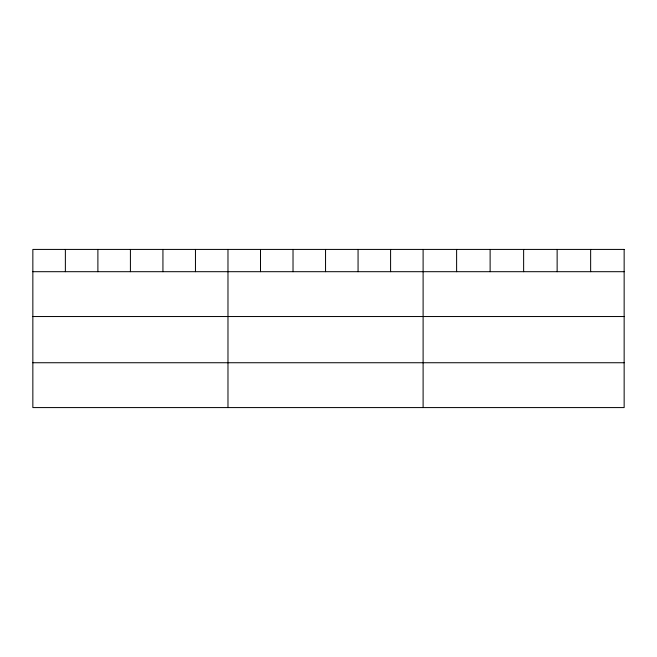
<?xml version="1.0" encoding="UTF-8"?>
<svg xmlns="http://www.w3.org/2000/svg" width="657" height="657" viewBox="0 0 657 657"><rect width="100%" height="100%" fill="white"/><g stroke="black" fill="none" stroke-linecap="round" stroke-linejoin="round"><path stroke-width="0.99" d="M32.85 271.694L624.15 271.694M32.85 316.534L624.15 316.534M32.85 362.738L624.15 362.738M590.643 249.422L590.643 271.694M557.136 249.422L557.136 271.694M523.629 249.422L523.629 271.694M490.122 249.422L490.122 271.694M456.615 249.422L456.615 271.694M423.108 249.422L423.108 407.578M390.587 249.422L390.587 271.694M358.065 249.422L358.065 271.694M325.543 249.422L325.543 271.694M293.022 249.422L293.022 271.694M260.5 249.422L260.5 271.694M227.979 249.422L227.979 407.578M195.458 249.422L195.458 271.694M162.936 249.422L162.936 271.694M130.415 249.422L130.415 271.694M97.893 249.422L97.893 271.694M65.371 249.422L65.371 271.694M624.15 249.422L32.85 249.422L32.85 407.578L624.15 407.578L624.15 249.422"/></g></svg>
